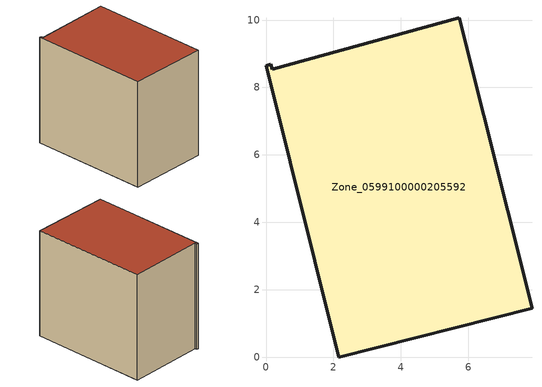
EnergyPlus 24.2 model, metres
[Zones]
Zone_0599100000205592
 floor ground (C_G): 5.74,10.06 7.89,1.45 2.16,0 0,8.65 0.15,8.69 0.19,8.53 z0
 wall outside (C_F): 2.16,0 7.89,1.45 5.74,10.06 0.19,8.53 0.15,8.69 0,8.65 2.16,0 z0:8.02
 roof outside (C_R): 7.89,1.45 5.74,10.06 0.19,8.53 0.15,8.69 0,8.65 2.16,0 z8.02
[BUILDING]
Pand.0599100000205592: North Axis=0; Terrain=City; Loads Convergence Tolerance Value=0.04; Temperature Convergence Tolerance Value=0.4; Solar Distribution=FullExterior; Maximum Number of Warmup Days=25; Minimum Number of Warmup Days=1
[Site:Location]
Rotterdam.The.Hague.AP_ZH_NLD Design_Conditions: Latitude=51.96; Longitude=4.45; Time Zone=1; Elevation=-4.5
[SITE:GROUNDTEMPERATURE:BUILDINGSURFACE]
18, 18, 18, 18, 18, 18, 18, 18, 18, 18, 18, 18
[MATERIAL] Thermal Absorptance=0.9; Solar Absorptance=0.7; Visible Absorptance=0.7
Name | Roughness | Thickness | Conductivity | Density | Specific Heat
G.TI.1965-1974 | MediumSmooth | 0.15 | 0.882353 | 540 | 1210
F.TI.1965-1974 | Rough | 0.3 | 0.697674 | 1920 | 840
R.TI.1965-1974 | MediumRough | 0.2 | 0.232558 | 1500 | 1000
[CONSTRUCTION]
C_G: G.TI.1965-1974
C_F: F.TI.1965-1974
C_R: R.TI.1965-1974
[ZONE]
Zone_0599100000205592: Type=1; Multiplier=1; Ceiling Height=Autocalculate; Volume=Autocalculate; Floor Area=autocalculate; Part of Total Floor Area=Yes
[ZONEINFILTRATION:DESIGNFLOWRATE]
Infil_Zone_0599100000205592: Zone or ZoneList or Space or SpaceList=Zone_0599100000205592; Schedule=AlwaysOn; Design Flow Rate Calculation Method=Flow/Area; Flow Rate per Floor Area=0.003; Constant Term Coefficient=1; Temperature Term Coefficient=0; Velocity Term Coefficient=0; Velocity Squared Term Coefficient=0
[HVACTEMPLATE:ZONE:IDEALLOADSAIRSYSTEM]
Zone_0599100000205592: Maximum Heating Supply Air Temperature=50; Minimum Cooling Supply Air Temperature=13; Maximum Heating Supply Air Humidity Ratio=0.0156; Minimum Cooling Supply Air Humidity Ratio=0.0077; Heating Limit=NoLimit; Cooling Limit=NoLimit; Dehumidification Control Type=ConstantSensibleHeatRatio; Cooling Sensible Heat Ratio=0.7; Dehumidification Setpoint=60; Humidification Control Type=None; Humidification Setpoint=30; Outdoor Air Method=None; Outdoor Air Flow Rate per Person=0.00944; Outdoor Air Flow Rate per Zone Floor Area=0; Outdoor Air Flow Rate per Zone=0; Demand Controlled Ventilation Type=None; Outdoor Air Economizer Type=NoEconomizer; Heat Recovery Type=None; Sensible Heat Recovery Effectiveness=0.7; Latent Heat Recovery Effectiveness=0.65
[ZONECONTROL:THERMOSTAT]
ThermostatControl_Zone_0599100000205592: Zone or ZoneList=Zone_0599100000205592; Control Type Schedule=DualSetpointControlType; Control 1=Thermostat_Zone_0599100000205592; Temperature Difference Between Cutout And Setpoint=0
[THERMOSTATSETPOINT:DUALSETPOINT]
Thermostat_Zone_0599100000205592: Heating Setpoint Temperature Schedule=HeatingSetpoint_Zone_0599100000205592; Cooling Setpoint Temperature Schedule=CoolingSetpoint_Zone_0599100000205592
[SCHEDULE:COMPACT]
HeatingSetpoint_Zone_0599100000205592: Through: 12/31, For: AllDays, Until: 24:00, 21
CoolingSetpoint_Zone_0599100000205592: Through: 12/31, For: AllDays, Until: 24:00, 24
DualSetpointControlType: Through: 12/31, For: AllDays, Until: 24:00, 4
AlwaysOn: Through: 12/31, For: AllDays, Until: 24:00, 1
